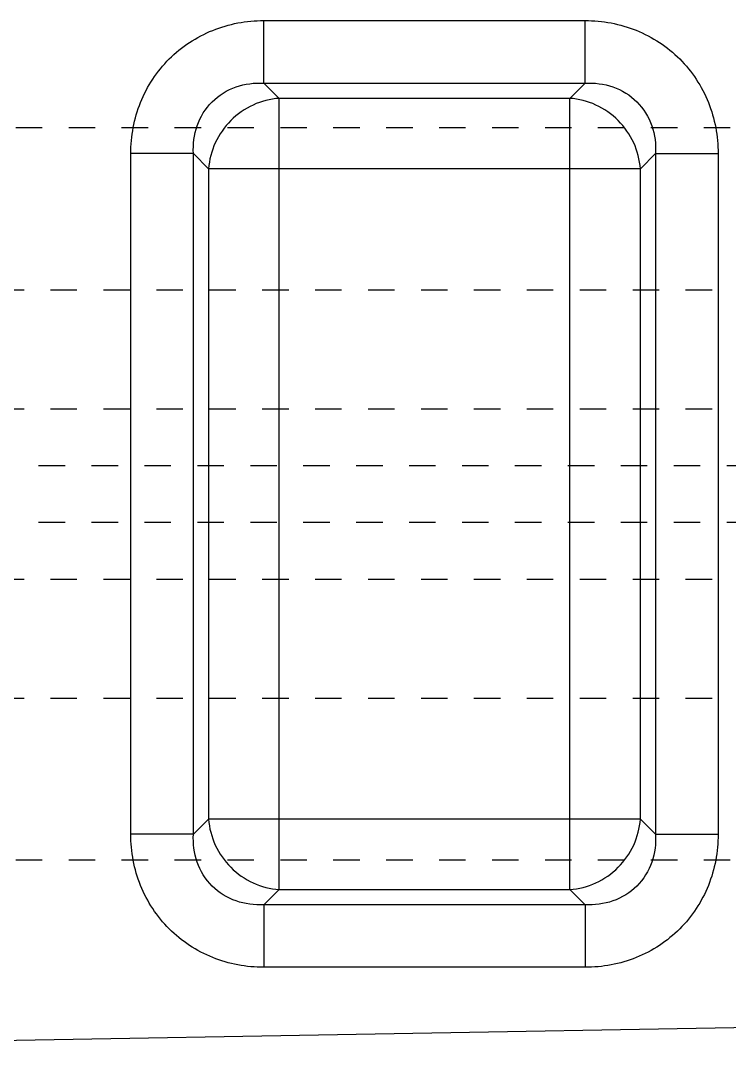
# Model space of a CAD drawing. Header units: millimetres. Extents: x 309 to 11345, y -1340 to 1318.
# Drawn here: x 4062.2 to 4106, y -370.9 to -307.6 of the extents above; entities that cross this region are included whole.
import ezdxf

# ---------------------------------------------------------------- set-up
doc = ezdxf.new("R2010")
doc.units = ezdxf.units.MM
doc.header["$LTSCALE"] = 16.335
doc.linetypes.add('HIDDEN', pattern=[0.2, 0.1, -0.1])
doc.layers.get('0').update_dxf_attribs({"linetype": 'CONTINUOUS'})
doc.layers.add('DEFAULT_2', color=8, linetype='HIDDEN')

msp = doc.modelspace()

# ---------------------------------------------------------------- linework, layer by layer
at = {"color": 7, "linetype": 'Continuous'}
for p, q in [((4077.214, -311.437), (4077.214, -307.573)), ((4077.214, -307.573), (4097.046, -307.573)), ((4097.046, -311.437), (4097.046, -307.573)), ((4077.214, -311.437), (4078.152, -312.375)), ((4077.214, -311.437), (4097.046, -311.437)), ((4097.046, -311.437), (4096.108, -312.375)), ((4078.152, -361.201), (4078.152, -312.375)), ((4096.108, -312.375), (4078.152, -312.375)), ((4096.108, -361.201), (4096.108, -312.375)), ((4069.003, -357.792), (4069.003, -315.784)), ((4072.867, -315.784), (4069.003, -315.784)), ((4072.867, -357.792), (4072.867, -315.784)), ((4072.867, -315.784), (4073.805, -316.722)), ((4101.393, -315.784), (4100.455, -316.722)), ((4101.393, -315.784), (4101.393, -357.792)), ((4101.393, -315.784), (4105.256, -315.784)), ((4105.256, -315.784), (4105.256, -357.792)), ((4073.805, -316.722), (4073.805, -356.855)), ((4100.455, -316.722), (4073.805, -316.722)), ((4100.455, -356.855), (4100.455, -316.722)), ((4072.867, -357.792), (4073.805, -356.855)), ((4100.455, -356.855), (4073.805, -356.855)), ((4101.393, -357.792), (4100.455, -356.855)), ((4072.867, -357.792), (4069.003, -357.792)), ((4101.393, -357.792), (4105.256, -357.792)), ((4077.214, -362.139), (4078.152, -361.201)), ((4078.152, -361.201), (4096.108, -361.201)), ((4097.046, -362.139), (4096.108, -361.201)), ((4077.214, -362.139), (4077.214, -366.003)), ((4097.046, -362.139), (4077.214, -362.139)), ((4097.046, -362.139), (4097.046, -366.003)), ((4097.046, -366.003), (4077.214, -366.003)), ((4132.142, -369.288), (4037.042, -370.948))]:
    msp.add_line(p, q, dxfattribs=at)
for points, knots in [([(4069.003, -315.784), (4069.003, -314.713), (4069.406, -312.546), (4071.218, -309.789), (4073.975, -307.976), (4076.142, -307.574), (4077.214, -307.573)], [0, 0, 0, 0, 0.250067, 0.499977, 0.749904, 1, 1, 1, 1]), ([(4097.046, -307.573), (4098.117, -307.574), (4100.284, -307.976), (4103.041, -309.788), (4104.854, -312.546), (4105.256, -314.712), (4105.256, -315.784)], [0, 0, 0, 0, 0.250067, 0.499977, 0.749904, 1, 1, 1, 1]), ([(4072.867, -315.784), (4072.837, -315.209), (4072.981, -314.026), (4073.921, -312.492), (4075.456, -311.551), (4076.638, -311.407), (4077.214, -311.437)], [0, 0, 0, 0, 0.248916, 0.499972, 0.751051, 1, 1, 1, 1]), ([(4097.046, -311.437), (4097.621, -311.407), (4098.803, -311.551), (4100.338, -312.491), (4101.279, -314.026), (4101.423, -315.208), (4101.393, -315.784)], [0, 0, 0, 0, 0.248916, 0.499972, 0.751051, 1, 1, 1, 1]), ([(4078.152, -312.375), (4077.602, -312.412), (4076.5, -312.699), (4075.106, -313.676), (4074.129, -315.07), (4073.842, -316.172), (4073.805, -316.722)], [0, 0, 0, 0, 0.248009, 0.5, 0.751991, 1, 1, 1, 1]), ([(4100.455, -316.722), (4100.418, -316.172), (4100.131, -315.07), (4099.153, -313.676), (4097.76, -312.699), (4096.657, -312.412), (4096.108, -312.375)], [0, 0, 0, 0, 0.248009, 0.5, 0.751991, 1, 1, 1, 1]), ([(4073.805, -356.855), (4073.842, -357.404), (4074.129, -358.506), (4075.106, -359.9), (4076.5, -360.878), (4077.602, -361.164), (4078.152, -361.201)], [0, 0, 0, 0, 0.248009, 0.5, 0.751991, 1, 1, 1, 1]), ([(4096.108, -361.201), (4096.657, -361.164), (4097.76, -360.878), (4099.153, -359.9), (4100.131, -358.506), (4100.418, -357.404), (4100.455, -356.855)], [0, 0, 0, 0, 0.248009, 0.5, 0.751991, 1, 1, 1, 1]), ([(4077.214, -366.003), (4076.142, -366.003), (4073.976, -365.6), (4071.219, -363.788), (4069.406, -361.031), (4069.003, -358.864), (4069.003, -357.792)], [0, 0, 0, 0, 0.250067, 0.499977, 0.749904, 1, 1, 1, 1]), ([(4077.214, -362.139), (4076.638, -362.169), (4075.456, -362.025), (4073.921, -361.085), (4072.981, -359.55), (4072.837, -358.368), (4072.867, -357.792)], [0, 0, 0, 0, 0.248916, 0.499972, 0.751051, 1, 1, 1, 1]), ([(4101.393, -357.792), (4101.423, -358.368), (4101.279, -359.55), (4100.338, -361.085), (4098.804, -362.025), (4097.621, -362.169), (4097.046, -362.139)], [0, 0, 0, 0, 0.248916, 0.499972, 0.751051, 1, 1, 1, 1]), ([(4105.256, -357.792), (4105.256, -358.864), (4104.854, -361.03), (4103.041, -363.788), (4100.284, -365.6), (4098.117, -366.003), (4097.046, -366.003)], [0, 0, 0, 0, 0.250067, 0.499977, 0.749904, 1, 1, 1, 1])]:
    msp.add_open_spline(points, degree=3, knots=knots, dxfattribs=at)
at = {"layer": 'DEFAULT_2', "color": 8, "linetype": 'HIDDEN'}
for p, q in [((4132.142, -314.192), (4015.042, -314.192)), ((4015.042, -324.192), (4113.142, -324.192)), ((4015.042, -331.538), (4112.596, -331.538)), ((4011.042, -335.038), (4115.11, -335.038)), ((4011.042, -338.538), (4115.11, -338.538)), ((4015.042, -342.038), (4112.596, -342.038)), ((4015.042, -349.384), (4113.142, -349.384)), ((4132.142, -359.384), (4015.042, -359.384))]:
    msp.add_line(p, q, dxfattribs=at)

doc.saveas('drawing.dxf')
